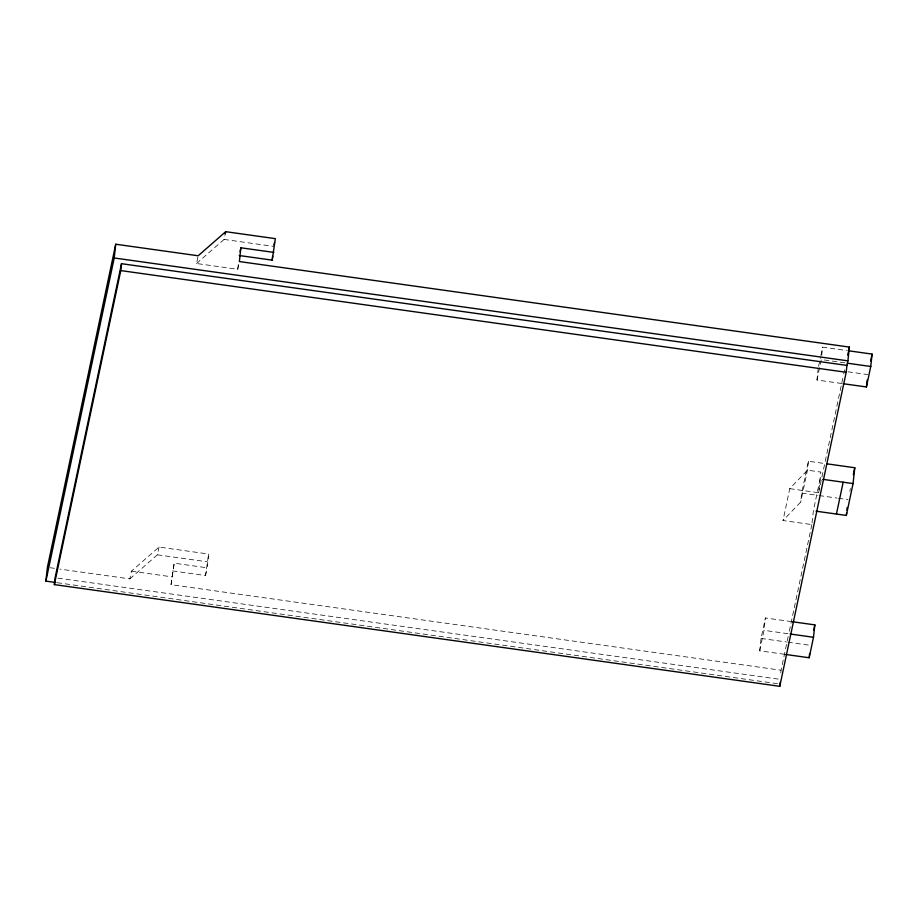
<?xml version="1.0" encoding="UTF-8"?>
<svg xmlns="http://www.w3.org/2000/svg" width="918" height="918" viewBox="0 0 918 918"><rect width="100%" height="100%" fill="white"/><g stroke="black" fill="none" stroke-linecap="round" stroke-linejoin="round"><path stroke-width="0.69" stroke-dasharray="4.59 3.44" d="M788.183 636.541L781.069 670.22L171.046 584.686L174.179 563.182L207.158 567.806L208.65 554.036L159.032 547.082L131.469 571.168L129.828 578.902L59.968 569.114M171.046 584.686L174.179 563.182M197.886 257.063L196.521 263.512L237.739 269.295L238.485 262.41M172.55 570.916L205.517 575.54L208.65 554.036M784.431 654.282L759.702 650.816L761.056 638.423L765.382 617.952L792.234 621.715M759.702 650.816L764.04 630.333L765.382 617.952M780.77 672.974L781.069 670.22M820.095 478.955L813.359 510.81L811.856 524.58L783.008 520.529L800.714 502.043L801.678 493.104L808.414 461.238L825.282 463.601M841.691 383.494L816.963 380.029L818.305 367.636M808.414 461.238L807.45 470.188L800.714 502.043M821.736 355.415L822.643 347.153L846.66 350.527M789.744 488.674L818.592 492.725L820.841 472.07L807.45 470.188L789.744 488.674L783.008 520.529M129.828 578.902L157.391 554.816L159.032 547.082M196.521 263.512L224.084 239.426L224.899 235.547M237.739 269.295L238.829 264.132M205.517 575.54L207.158 567.806M818.592 366.271L820.623 356.712M820.91 355.346L822.643 347.153M816.963 380.029L821.289 359.546L846.029 363.012M811.856 524.58L788.769 633.81L764.04 630.333M818.592 492.725L843.424 375.301M843.711 373.936L844.583 369.839M849.804 491.291L850.389 488.514M224.084 239.426L273.702 246.38M847.98 371.801L867.774 374.567M801.678 493.104L817.823 495.364M819.2 495.559L837.055 498.061M838.432 498.256L848.048 499.599M761.056 638.423L786.485 641.992M787.896 642.187L810.514 645.365M157.391 554.816L207.009 561.77M131.469 571.168L172.687 576.952M50.192 567.737L54.38 568.322M57.949 578.122L779.118 679.228M57.249 582.712L779.577 683.979"/><path stroke-width="1.38" d="M55.837 582.505L45.9 581.117L47.392 567.347L115.725 244.222L198.15 255.778L225.713 231.68L275.343 238.646L272.21 260.15L239.231 255.525M846.935 365.41L846.189 372.283L779.784 686.32L54.357 584.605L55.103 577.72L121.509 263.695L846.935 365.41L847.899 360.854L849.391 347.084L239.368 261.55L240.872 247.791L273.839 252.404M45.9 581.117L114.222 257.981L115.725 244.222M54.357 584.605L120.763 270.581L121.509 263.695M272.21 260.15L272.657 256.019M779.784 686.32L780.231 682.189M785.808 654.477L809.171 657.758L809.619 653.627M809.171 657.758L813.497 637.276L814.84 624.883L792.234 621.715M816.068 511.188L846.327 515.434L846.614 512.795M846.901 510.156L847.188 507.516M846.327 515.434L853.063 483.579L854.784 467.744L826.682 463.797M843.068 383.69L866.42 386.96L867.166 380.075M866.42 386.96L870.757 366.477L872.1 354.096L848.071 350.722M225.174 234.262L225.713 231.68M240.046 251.658L240.872 247.791M273.977 245.083L274.516 242.513M847.704 355.048L848.266 352.397M848.829 349.735L849.391 347.084M836.436 514.046L843.172 482.191M813.692 630.345L814.84 624.883M870.654 360.912L872.1 354.096M853.327 474.663L854.784 467.744M114.222 257.981L847.899 360.854M847.394 363.207L870.757 366.477M120.763 270.581L846.189 372.283M822.803 479.334L853.063 483.579M790.134 633.994L813.497 637.276"/></g></svg>
